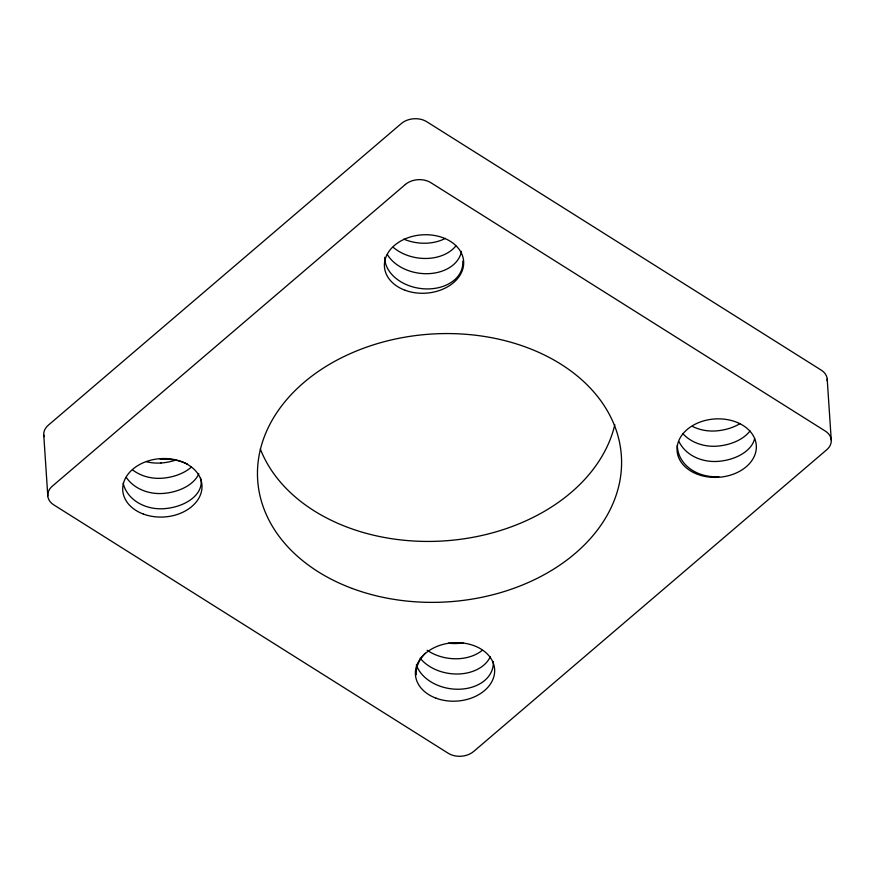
<?xml version="1.0" encoding="UTF-8"?>
<svg xmlns="http://www.w3.org/2000/svg" width="875" height="875" viewBox="0 0 875 875"><rect width="100%" height="100%" fill="white"/><g stroke="black" fill="none" stroke-linecap="round" stroke-linejoin="round"><path stroke-width="1.31" d="M827.203 379.116L831.25 440.048M43.75 434.952L47.797 495.884M827.181 380.855A18.047 13.278 -3.8 0 0 821.22 370.125L426.77 121.734A18.047 13.278 -3.8 0 0 401.319 123.55L48.311 425.206A18.047 13.278 -3.8 0 0 44.034 436.669M614.819 424.714A182.241 134.148 -3.8 0 1 444.817 540.859A182.241 134.148 -3.8 0 1 260.291 448.908M754.633 438.583A39.255 24.784 -3.9 0 1 717.839 461.398A39.255 32.408 -3.7 0 1 679.055 441.722M740.239 423.478A39.255 24.784 -3.9 0 1 715.816 430.938A39.255 32.408 -3.7 0 1 692.431 426.387M750.039 430.916A39.255 24.784 -3.9 0 1 716.833 446.173A39.255 32.408 -3.7 0 1 682.763 433.519M718.856 476.623A39.255 32.408 -3.7 0 1 677.327 445.069M493.248 661.522A39.255 28.569 8.3 0 1 460.086 689.194A39.255 28.569 8.3 0 1 416.369 664.869M490.284 656.786A39.255 28.569 8.3 0 1 457.866 674.002A39.255 28.569 8.3 0 1 420.142 658.186M482.136 650.431A39.255 28.569 8.3 0 1 427.131 650.256M416.27 674.691A39.255 28.623 -15.9 0 1 425.217 653.253M463.039 642.884A39.255 28.569 8.3 0 1 448.492 643.18M126.306 477.433A39.255 32.408 -3.7 0 0 163.002 493.456A39.255 24.784 -3.9 0 0 198.811 473.736M123.167 483.197A39.255 32.408 -3.7 0 0 164.019 508.692A39.255 24.784 -3.9 0 0 200.594 478.122M160.978 462.995A39.255 32.408 -3.7 0 1 146.453 461.738M191.363 467.119A39.255 24.784 -3.9 0 1 161.995 478.242A39.255 32.408 -3.7 0 1 132.792 470.061M160.191 459.277A39.255 24.784 -3.9 0 1 187.414 464.078M175.208 460.228A39.255 24.784 -3.9 0 1 160.978 463.006M455.831 245.973A39.255 28.569 8.3 0 1 393.116 247.231M461.464 251.344A39.255 28.569 8.3 0 1 428.597 273.656A39.255 28.569 8.3 0 1 387.33 254.57M462.777 261.22A39.255 28.569 8.3 0 1 425.961 288.914A39.255 28.569 8.3 0 1 384.781 259.153M445.43 238.328A39.255 28.569 8.3 0 1 403.867 239.159M384.781 259.142A39.255 28.623 -15.9 0 1 384.727 257.327M405.366 184.483L52.358 486.139A18.047 13.278 -3.8 0 0 53.78 504.875L448.23 753.266A18.047 13.278 -3.8 0 0 473.681 751.45L826.689 449.794A18.047 13.278 -3.8 0 0 825.267 431.058L430.817 182.667A18.047 13.278 -3.8 0 0 405.366 184.483M352.373 588.514A182.241 134.148 -3.8 0 0 621.534 459.167A182.241 134.148 -3.8 0 0 344.673 356.223A182.241 134.148 -3.8 0 0 352.373 588.514M405.048 290.259A39.692 29.225 -3.8 0 0 463.673 262.084A39.692 29.225 -3.8 0 0 403.375 239.662A39.692 29.225 -3.8 0 0 405.048 290.259M143.369 514.062A39.692 29.225 -3.8 0 0 202.005 485.887A39.692 29.225 -3.8 0 0 141.695 463.466A39.692 29.225 -3.8 0 0 143.369 514.062M436.034 698.184A39.692 29.225 -3.8 0 0 494.659 670.009A39.692 29.225 -3.8 0 0 434.35 647.588A39.692 29.225 -3.8 0 0 436.034 698.184M697.703 474.381A39.692 29.225 -3.8 0 0 756.339 446.206A39.692 29.225 -3.8 0 0 696.03 423.784A39.692 29.225 -3.8 0 0 697.703 474.381"/></g></svg>
